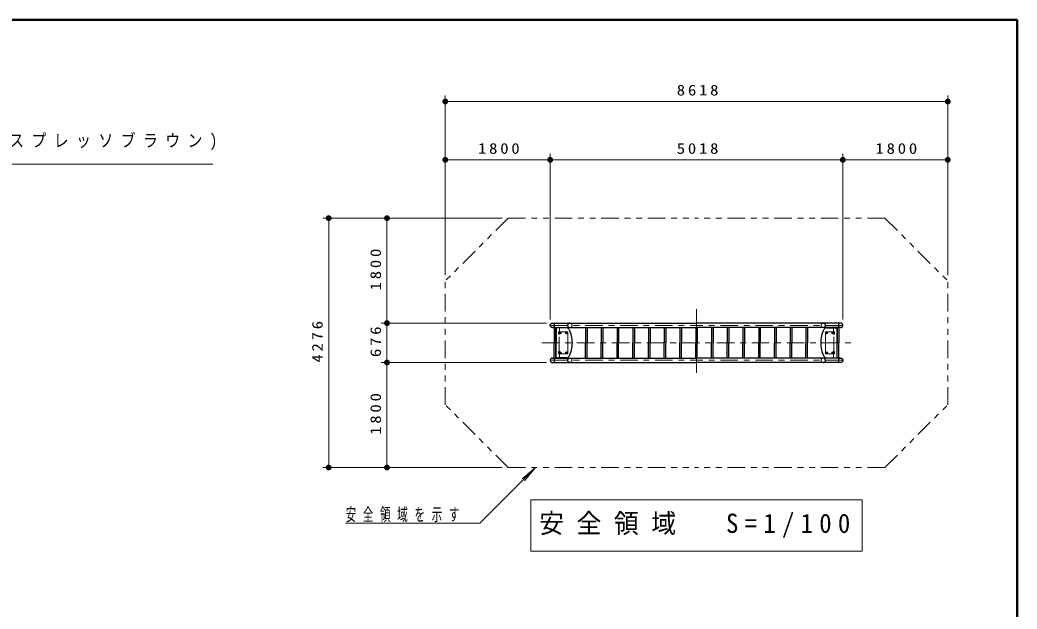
# Model space of a CAD drawing. Units: millimetres on the paper, with parts at other scales. Extents: x -365 to 0, y 0 to 257.
# Drawn here: x -171 to 0, y 156 to 257 of the extents above; entities that cross this region are included whole.
import ezdxf

# ---------------------------------------------------------------- set-up
doc = ezdxf.new("R2010")
doc.units = ezdxf.units.MM
for name, pattern in [('USER1', [4.5, 2.5, -2]), ('USER2', [6, 3, -1, 1, -1]), ('USER3', [8, 3, -1, 1, -1, 1, -1])]:
    doc.linetypes.add(name, pattern=pattern)
doc.layers.add('LY_3', color=7, linetype='Continuous', lineweight=25)
doc.layers.add('LY_4', color=7, linetype='Continuous', lineweight=13)
doc.styles.add('ＭＳ ゴシック', font='')
doc.styles.get('ＭＳ ゴシック').set_extended_font_data('MS Gothic')

# ---------------------------------------------------------------- blocks, each defined once
blk = doc.blocks.new('filled_dot')
at = {"color": 0, "linetype": 'Continuous', "lineweight": -2, "const_width": 1.25}
blk.add_lwpolyline([(-0.625, 0, 1), (0.625, 0, 1)], format="xyb", close=True, dxfattribs=at)

msp = doc.modelspace()

# ---------------------------------------------------------------- linework, layer by layer
at = {"layer": 'LY_3', "lineweight": 13}
for p, q in [((-98.075, 213.252), (-98.075, 244.018)), ((-98.075, 243.018), (-11.891, 243.018)), ((-11.891, 213.252), (-11.891, 244.018)), ((-98.075, 213.252), (-98.075, 234.018)), ((-98.075, 233.018), (-80.075, 233.018)), ((-80.075, 205.636), (-80.075, 234.018)), ((-80.075, 233.018), (-29.891, 233.018)), ((-29.891, 205.636), (-29.891, 234.018)), ((-29.891, 233.018), (-11.891, 233.018)), ((-11.891, 213.252), (-11.891, 234.018)), ((-194.198, 232.29), (-137.967, 232.29)), ((-88.309, 223.018), (-119.075, 223.018)), ((-118.075, 180.255), (-118.075, 223.018)), ((-88.309, 223.018), (-109.075, 223.018)), ((-108.075, 205.018), (-108.075, 223.018)), ((-80.687, 205.018), (-109.075, 205.018)), ((-80.687, 205.018), (-109.075, 205.018)), ((-108.075, 198.255), (-108.075, 205.018)), ((-80.687, 198.255), (-109.075, 198.255)), ((-108.075, 180.255), (-108.075, 198.255)), ((-88.309, 180.255), (-119.075, 180.255)), ((-88.309, 180.255), (-109.075, 180.255)), ((-92.125, 170.714), (-82.585, 180.255)), ((-82.585, 180.255), (-84.883, 178.326)), ((-82.585, 180.255), (-84.513, 177.956)), ((-83.383, 174.694), (-83.383, 165.894)), ((-26.583, 174.694), (-83.383, 174.694)), ((-26.583, 165.894), (-26.583, 174.694)), ((-115.171, 170.714), (-92.125, 170.714)), ((-83.383, 165.894), (-26.583, 165.894))]:
    msp.add_line(p, q, dxfattribs=at)
at = {"layer": 'LY_3', "linetype": 'USER3', "lineweight": 13}
for p, q in [((-87.309, 223.018), (-98.075, 212.252)), ((-87.309, 223.018), (-54.983, 223.018)), ((-22.657, 223.018), (-54.983, 223.018)), ((-22.657, 223.018), (-11.891, 212.252)), ((-98.075, 191.021), (-98.075, 212.252)), ((-11.891, 191.021), (-11.891, 212.252)), ((-87.309, 180.255), (-98.075, 191.021)), ((-22.657, 180.255), (-11.891, 191.021)), ((-87.309, 180.255), (-54.983, 180.255)), ((-22.657, 180.255), (-54.983, 180.255))]:
    msp.add_line(p, q, dxfattribs=at)
at = {"layer": 'LY_3', "linetype": 'USER2', "lineweight": 13}
for p, q in [((-54.983, 207.419), (-54.983, 201.636)), ((-80.075, 204.636), (-54.983, 204.636)), ((-29.891, 204.636), (-54.983, 204.636)), ((-81.493, 201.636), (-28.472, 201.636)), ((-54.983, 196.494), (-54.983, 201.636)), ((-80.075, 198.636), (-54.983, 198.636)), ((-29.891, 198.636), (-54.983, 198.636))]:
    msp.add_line(p, q, dxfattribs=at)
at = {"layer": 'LY_3'}
for p, q in [((-79.699, 205.018), (-54.983, 205.018)), ((-79.699, 204.255), (-54.983, 204.255)), ((-79.389, 204.255), (-79.389, 201.636)), ((-79.117, 204.255), (-79.117, 201.636)), ((-79.1, 199.018), (-79.1, 204.255)), ((-79.082, 204.111), (-79.082, 201.636)), ((-77.289, 204.211), (-78.982, 204.211)), ((-74.019, 204.255), (-74.019, 201.636)), ((-73.747, 204.255), (-73.747, 201.636)), ((-71.319, 204.255), (-71.319, 201.636)), ((-71.047, 204.255), (-71.047, 201.636)), ((-68.619, 204.255), (-68.619, 201.636)), ((-68.347, 204.255), (-68.347, 201.636)), ((-65.919, 204.255), (-65.919, 201.636)), ((-65.647, 204.255), (-65.647, 201.636)), ((-63.219, 204.255), (-63.219, 201.636)), ((-62.947, 204.255), (-62.947, 201.636)), ((-60.519, 204.255), (-60.519, 201.636)), ((-60.247, 204.255), (-60.247, 201.636)), ((-57.819, 204.255), (-57.819, 201.636)), ((-57.547, 204.255), (-57.547, 201.636)), ((-55.119, 204.255), (-55.119, 201.636)), ((-30.266, 205.018), (-54.983, 205.018)), ((-30.266, 204.255), (-54.983, 204.255)), ((-54.847, 204.255), (-54.847, 201.636)), ((-52.419, 204.255), (-52.419, 201.636)), ((-52.147, 204.255), (-52.147, 201.636)), ((-49.719, 204.255), (-49.719, 201.636)), ((-49.447, 204.255), (-49.447, 201.636)), ((-47.019, 204.255), (-47.019, 201.636)), ((-46.747, 204.255), (-46.747, 201.636)), ((-44.319, 204.255), (-44.319, 201.636)), ((-44.047, 204.255), (-44.047, 201.636)), ((-41.619, 204.255), (-41.619, 201.636)), ((-41.347, 204.255), (-41.347, 201.636)), ((-38.919, 204.255), (-38.919, 201.636)), ((-38.647, 204.255), (-38.647, 201.636)), ((-36.219, 204.255), (-36.219, 201.636)), ((-35.947, 204.255), (-35.947, 201.636)), ((-32.677, 204.211), (-30.984, 204.211)), ((-30.884, 204.111), (-30.884, 201.636)), ((-30.865, 199.018), (-30.865, 204.255)), ((-30.848, 204.255), (-30.848, 201.636)), ((-30.576, 204.255), (-30.576, 201.636)), ((-78.399, 203.366), (-78.416, 203.336)), ((-78.399, 203.306), (-78.416, 203.336)), ((-78.399, 203.366), (-78.364, 203.366)), ((-78.399, 203.306), (-78.364, 203.306)), ((-78.347, 203.336), (-78.364, 203.366)), ((-78.347, 203.336), (-78.364, 203.306)), ((-77.299, 203.366), (-77.316, 203.336)), ((-77.299, 203.306), (-77.316, 203.336)), ((-77.299, 203.366), (-77.264, 203.366)), ((-77.299, 203.306), (-77.264, 203.306)), ((-77.247, 203.336), (-77.264, 203.366)), ((-77.247, 203.336), (-77.264, 203.306)), ((-32.718, 203.336), (-32.701, 203.366)), ((-32.718, 203.336), (-32.701, 203.306)), ((-32.666, 203.366), (-32.701, 203.366)), ((-32.666, 203.306), (-32.701, 203.306)), ((-32.666, 203.366), (-32.649, 203.336)), ((-32.666, 203.306), (-32.649, 203.336)), ((-31.618, 203.336), (-31.601, 203.366)), ((-31.618, 203.336), (-31.601, 203.306)), ((-31.566, 203.366), (-31.601, 203.366)), ((-31.566, 203.306), (-31.601, 203.306)), ((-31.566, 203.366), (-31.549, 203.336)), ((-31.566, 203.306), (-31.549, 203.336)), ((-79.389, 199.018), (-79.389, 201.636)), ((-79.117, 199.018), (-79.117, 201.636)), ((-79.082, 199.161), (-79.082, 201.636)), ((-74.019, 199.018), (-74.019, 201.636)), ((-73.747, 199.018), (-73.747, 201.636)), ((-71.319, 199.018), (-71.319, 201.636)), ((-71.047, 199.018), (-71.047, 201.636)), ((-68.619, 199.018), (-68.619, 201.636)), ((-68.347, 199.018), (-68.347, 201.636)), ((-65.919, 199.018), (-65.919, 201.636)), ((-65.647, 199.018), (-65.647, 201.636)), ((-63.219, 199.018), (-63.219, 201.636)), ((-62.947, 199.018), (-62.947, 201.636)), ((-60.519, 199.018), (-60.519, 201.636)), ((-60.247, 199.018), (-60.247, 201.636)), ((-57.819, 199.018), (-57.819, 201.636)), ((-57.547, 199.018), (-57.547, 201.636)), ((-55.119, 199.018), (-55.119, 201.636)), ((-54.847, 199.018), (-54.847, 201.636)), ((-52.419, 199.018), (-52.419, 201.636)), ((-52.147, 199.018), (-52.147, 201.636)), ((-49.719, 199.018), (-49.719, 201.636)), ((-49.447, 199.018), (-49.447, 201.636)), ((-47.019, 199.018), (-47.019, 201.636)), ((-46.747, 199.018), (-46.747, 201.636)), ((-44.319, 199.018), (-44.319, 201.636)), ((-44.047, 199.018), (-44.047, 201.636)), ((-41.619, 199.018), (-41.619, 201.636)), ((-41.347, 199.018), (-41.347, 201.636)), ((-38.919, 199.018), (-38.919, 201.636)), ((-38.647, 199.018), (-38.647, 201.636)), ((-36.219, 199.018), (-36.219, 201.636)), ((-35.947, 199.018), (-35.947, 201.636)), ((-30.884, 199.161), (-30.884, 201.636)), ((-30.848, 199.018), (-30.848, 201.636)), ((-30.576, 199.018), (-30.576, 201.636)), ((-79.699, 199.018), (-54.983, 199.018)), ((-77.289, 199.061), (-78.982, 199.061)), ((-78.399, 199.966), (-78.416, 199.936)), ((-78.399, 199.906), (-78.416, 199.936)), ((-78.399, 199.966), (-78.364, 199.966)), ((-78.399, 199.906), (-78.364, 199.906)), ((-78.347, 199.936), (-78.364, 199.966)), ((-78.347, 199.936), (-78.364, 199.906)), ((-77.299, 199.966), (-77.316, 199.936)), ((-77.299, 199.906), (-77.316, 199.936)), ((-77.299, 199.966), (-77.264, 199.966)), ((-77.299, 199.906), (-77.264, 199.906)), ((-77.247, 199.936), (-77.264, 199.966)), ((-77.247, 199.936), (-77.264, 199.906)), ((-30.266, 199.018), (-54.983, 199.018)), ((-32.718, 199.936), (-32.701, 199.966)), ((-32.718, 199.936), (-32.701, 199.906)), ((-32.666, 199.966), (-32.701, 199.966)), ((-32.666, 199.906), (-32.701, 199.906)), ((-32.677, 199.061), (-30.984, 199.061)), ((-32.666, 199.966), (-32.649, 199.936)), ((-32.666, 199.906), (-32.649, 199.936)), ((-31.618, 199.936), (-31.601, 199.966)), ((-31.618, 199.936), (-31.601, 199.906)), ((-31.566, 199.966), (-31.601, 199.966)), ((-31.566, 199.906), (-31.601, 199.906)), ((-31.566, 199.966), (-31.549, 199.936)), ((-31.566, 199.906), (-31.549, 199.936)), ((-79.699, 198.255), (-54.983, 198.255)), ((-30.266, 198.255), (-54.983, 198.255))]:
    msp.add_line(p, q, dxfattribs=at)
at = {"layer": 'LY_3', "linetype": 'USER1', "lineweight": 13}
for p, q in [((-78.669, 203.536), (-77.082, 203.536)), ((-78.669, 203.186), (-78.669, 203.536)), ((-78.495, 203.536), (-78.495, 204.255)), ((-77.082, 201.636), (-77.082, 203.536)), ((-32.884, 201.636), (-32.884, 203.536)), ((-31.296, 203.536), (-32.884, 203.536)), ((-31.47, 203.536), (-31.47, 204.255)), ((-31.296, 203.186), (-31.296, 203.536)), ((-78.669, 203.504), (-77.082, 203.504)), ((-78.619, 203.136), (-78.569, 203.136)), ((-78.519, 200.186), (-78.519, 203.086)), ((-31.296, 203.504), (-32.884, 203.504)), ((-31.446, 200.186), (-31.446, 203.086)), ((-31.346, 203.136), (-31.396, 203.136)), ((-78.619, 200.136), (-78.569, 200.136)), ((-77.082, 201.636), (-77.082, 199.736)), ((-32.884, 201.636), (-32.884, 199.736)), ((-31.346, 200.136), (-31.396, 200.136)), ((-78.669, 200.086), (-78.669, 199.736)), ((-78.669, 199.768), (-77.082, 199.768)), ((-78.669, 199.736), (-77.082, 199.736)), ((-78.495, 199.018), (-78.495, 199.736)), ((-31.296, 199.768), (-32.884, 199.768)), ((-31.296, 199.736), (-32.884, 199.736)), ((-31.47, 199.018), (-31.47, 199.736)), ((-31.296, 200.086), (-31.296, 199.736))]:
    msp.add_line(p, q, dxfattribs=at)
at = {"layer": 'LY_3'}
for points in [[(-79.699, 204.255), (-79.748, 204.258), (-79.796, 204.268), (-79.843, 204.284), (-79.887, 204.306), (-79.928, 204.333), (-79.965, 204.366), (-79.997, 204.404), (-80.025, 204.445), (-80.046, 204.49), (-80.062, 204.537), (-80.072, 204.586), (-80.075, 204.636), (-80.072, 204.686), (-80.062, 204.735), (-80.046, 204.782), (-80.025, 204.827), (-79.997, 204.868), (-79.965, 204.906), (-79.928, 204.939), (-79.887, 204.966), (-79.843, 204.989), (-79.796, 205.005), (-79.748, 205.014), (-79.699, 205.018)], [(-76.713, 205.018), (-76.762, 205.014), (-76.81, 205.005), (-76.857, 204.989), (-76.901, 204.966), (-76.942, 204.939), (-76.978, 204.906), (-77.011, 204.868), (-77.038, 204.827), (-77.06, 204.782), (-77.076, 204.735), (-77.085, 204.686), (-77.089, 204.636), (-77.085, 204.586), (-77.076, 204.537), (-77.06, 204.49), (-77.038, 204.445), (-77.011, 204.404), (-76.978, 204.366), (-76.942, 204.333), (-76.901, 204.306), (-76.857, 204.284), (-76.81, 204.268), (-76.762, 204.258), (-76.713, 204.255)], [(-33.253, 205.018), (-33.204, 205.014), (-33.155, 205.005), (-33.109, 204.989), (-33.065, 204.966), (-33.024, 204.939), (-32.987, 204.906), (-32.955, 204.868), (-32.927, 204.827), (-32.906, 204.782), (-32.89, 204.735), (-32.88, 204.686), (-32.877, 204.636), (-32.88, 204.586), (-32.89, 204.537), (-32.906, 204.49), (-32.927, 204.445), (-32.955, 204.404), (-32.987, 204.366), (-33.024, 204.333), (-33.065, 204.306), (-33.109, 204.284), (-33.155, 204.268), (-33.204, 204.258), (-33.253, 204.255)], [(-30.266, 204.255), (-30.217, 204.258), (-30.169, 204.268), (-30.123, 204.284), (-30.078, 204.306), (-30.038, 204.333), (-30.001, 204.366), (-29.968, 204.404), (-29.941, 204.445), (-29.919, 204.49), (-29.903, 204.537), (-29.894, 204.586), (-29.891, 204.636), (-29.894, 204.686), (-29.903, 204.735), (-29.919, 204.782), (-29.941, 204.827), (-29.968, 204.868), (-30.001, 204.906), (-30.038, 204.939), (-30.078, 204.966), (-30.123, 204.989), (-30.169, 205.005), (-30.217, 205.014), (-30.266, 205.018)], [(-79.699, 199.018), (-79.748, 199.014), (-79.796, 199.005), (-79.843, 198.989), (-79.887, 198.966), (-79.928, 198.939), (-79.965, 198.906), (-79.997, 198.868), (-80.025, 198.827), (-80.046, 198.782), (-80.062, 198.735), (-80.072, 198.686), (-80.075, 198.636), (-80.072, 198.586), (-80.062, 198.537), (-80.046, 198.49), (-80.025, 198.445), (-79.997, 198.404), (-79.965, 198.366), (-79.928, 198.333), (-79.887, 198.306), (-79.843, 198.284), (-79.796, 198.268), (-79.748, 198.258), (-79.699, 198.255)], [(-76.713, 198.255), (-76.762, 198.258), (-76.81, 198.268), (-76.857, 198.284), (-76.901, 198.306), (-76.942, 198.333), (-76.978, 198.366), (-77.011, 198.404), (-77.038, 198.445), (-77.06, 198.49), (-77.076, 198.537), (-77.085, 198.586), (-77.089, 198.636), (-77.085, 198.686), (-77.076, 198.735), (-77.06, 198.782), (-77.038, 198.827), (-77.011, 198.868), (-76.978, 198.906), (-76.942, 198.939), (-76.901, 198.966), (-76.857, 198.989), (-76.81, 199.005), (-76.762, 199.014), (-76.713, 199.018)], [(-33.253, 198.255), (-33.204, 198.258), (-33.155, 198.268), (-33.109, 198.284), (-33.065, 198.306), (-33.024, 198.333), (-32.987, 198.366), (-32.955, 198.404), (-32.927, 198.445), (-32.906, 198.49), (-32.89, 198.537), (-32.88, 198.586), (-32.877, 198.636), (-32.88, 198.686), (-32.89, 198.735), (-32.906, 198.782), (-32.927, 198.827), (-32.955, 198.868), (-32.987, 198.906), (-33.024, 198.939), (-33.065, 198.966), (-33.109, 198.989), (-33.155, 199.005), (-33.204, 199.014), (-33.253, 199.018)], [(-30.266, 199.018), (-30.217, 199.014), (-30.169, 199.005), (-30.123, 198.989), (-30.078, 198.966), (-30.038, 198.939), (-30.001, 198.906), (-29.968, 198.868), (-29.941, 198.827), (-29.919, 198.782), (-29.903, 198.735), (-29.894, 198.686), (-29.891, 198.636), (-29.894, 198.586), (-29.903, 198.537), (-29.919, 198.49), (-29.941, 198.445), (-29.968, 198.404), (-30.001, 198.366), (-30.038, 198.333), (-30.078, 198.306), (-30.123, 198.284), (-30.169, 198.268), (-30.217, 198.258), (-30.266, 198.255)]]:
    msp.add_lwpolyline(points, dxfattribs=at)
at = {"layer": 'LY_3', "linetype": 'USER1', "lineweight": 13}
for points in [[(-79.699, 205.018), (-79.65, 205.014), (-79.602, 205.005), (-79.555, 204.989), (-79.511, 204.966), (-79.47, 204.939), (-79.433, 204.906), (-79.401, 204.868), (-79.374, 204.827), (-79.352, 204.782), (-79.336, 204.735), (-79.327, 204.686), (-79.323, 204.636), (-79.327, 204.586), (-79.336, 204.537), (-79.352, 204.49), (-79.374, 204.445), (-79.401, 204.404), (-79.433, 204.366), (-79.47, 204.333), (-79.511, 204.306), (-79.555, 204.284), (-79.602, 204.268), (-79.65, 204.258), (-79.699, 204.255)], [(-76.713, 205.018), (-76.664, 205.014), (-76.616, 205.005), (-76.569, 204.989), (-76.525, 204.966), (-76.484, 204.939), (-76.447, 204.906), (-76.415, 204.868), (-76.387, 204.827), (-76.366, 204.782), (-76.35, 204.735), (-76.34, 204.686), (-76.337, 204.636), (-76.34, 204.586), (-76.35, 204.537), (-76.366, 204.49), (-76.387, 204.445), (-76.415, 204.404), (-76.447, 204.366), (-76.484, 204.333), (-76.525, 204.306), (-76.569, 204.284), (-76.616, 204.268), (-76.664, 204.258), (-76.713, 204.255)], [(-33.253, 205.018), (-33.302, 205.014), (-33.35, 205.005), (-33.396, 204.989), (-33.44, 204.966), (-33.481, 204.939), (-33.518, 204.906), (-33.551, 204.868), (-33.578, 204.827), (-33.6, 204.782), (-33.616, 204.735), (-33.625, 204.686), (-33.628, 204.636), (-33.625, 204.586), (-33.616, 204.537), (-33.6, 204.49), (-33.578, 204.445), (-33.551, 204.404), (-33.518, 204.366), (-33.481, 204.333), (-33.44, 204.306), (-33.396, 204.284), (-33.35, 204.268), (-33.302, 204.258), (-33.253, 204.255)], [(-30.266, 205.018), (-30.315, 205.014), (-30.364, 205.005), (-30.41, 204.989), (-30.454, 204.966), (-30.495, 204.939), (-30.532, 204.906), (-30.564, 204.868), (-30.592, 204.827), (-30.613, 204.782), (-30.629, 204.735), (-30.639, 204.686), (-30.642, 204.636), (-30.639, 204.586), (-30.629, 204.537), (-30.613, 204.49), (-30.592, 204.445), (-30.564, 204.404), (-30.532, 204.366), (-30.495, 204.333), (-30.454, 204.306), (-30.41, 204.284), (-30.364, 204.268), (-30.315, 204.258), (-30.266, 204.255)], [(-79.699, 198.255), (-79.65, 198.258), (-79.602, 198.268), (-79.555, 198.284), (-79.511, 198.306), (-79.47, 198.333), (-79.433, 198.366), (-79.401, 198.404), (-79.374, 198.445), (-79.352, 198.49), (-79.336, 198.537), (-79.327, 198.586), (-79.323, 198.636), (-79.327, 198.686), (-79.336, 198.735), (-79.352, 198.782), (-79.374, 198.827), (-79.401, 198.868), (-79.433, 198.906), (-79.47, 198.939), (-79.511, 198.966), (-79.555, 198.989), (-79.602, 199.005), (-79.65, 199.014), (-79.699, 199.018)], [(-76.713, 198.255), (-76.664, 198.258), (-76.616, 198.268), (-76.569, 198.284), (-76.525, 198.306), (-76.484, 198.333), (-76.447, 198.366), (-76.415, 198.404), (-76.387, 198.445), (-76.366, 198.49), (-76.35, 198.537), (-76.34, 198.586), (-76.337, 198.636), (-76.34, 198.686), (-76.35, 198.735), (-76.366, 198.782), (-76.387, 198.827), (-76.415, 198.868), (-76.447, 198.906), (-76.484, 198.939), (-76.525, 198.966), (-76.569, 198.989), (-76.616, 199.005), (-76.664, 199.014), (-76.713, 199.018)], [(-33.253, 198.255), (-33.302, 198.258), (-33.35, 198.268), (-33.396, 198.284), (-33.44, 198.306), (-33.481, 198.333), (-33.518, 198.366), (-33.551, 198.404), (-33.578, 198.445), (-33.6, 198.49), (-33.616, 198.537), (-33.625, 198.586), (-33.628, 198.636), (-33.625, 198.686), (-33.616, 198.735), (-33.6, 198.782), (-33.578, 198.827), (-33.551, 198.868), (-33.518, 198.906), (-33.481, 198.939), (-33.44, 198.966), (-33.396, 198.989), (-33.35, 199.005), (-33.302, 199.014), (-33.253, 199.018)], [(-30.266, 198.255), (-30.315, 198.258), (-30.364, 198.268), (-30.41, 198.284), (-30.454, 198.306), (-30.495, 198.333), (-30.532, 198.366), (-30.564, 198.404), (-30.592, 198.445), (-30.613, 198.49), (-30.629, 198.537), (-30.639, 198.586), (-30.642, 198.636), (-30.639, 198.686), (-30.629, 198.735), (-30.613, 198.782), (-30.592, 198.827), (-30.564, 198.868), (-30.532, 198.906), (-30.495, 198.939), (-30.454, 198.966), (-30.41, 198.989), (-30.364, 199.005), (-30.315, 199.014), (-30.266, 199.018)]]:
    msp.add_lwpolyline(points, dxfattribs=at)
at = {"layer": 'LY_3'}
for centre, radius in [((-78.382, 203.336), 0.15), ((-78.382, 203.336), 0.125), ((-78.382, 203.336), 0.09), ((-78.382, 203.336), 0.0346), ((-77.282, 203.336), 0.15), ((-77.282, 203.336), 0.125), ((-77.282, 203.336), 0.09), ((-77.282, 203.336), 0.0346), ((-32.684, 203.336), 0.15), ((-32.684, 203.336), 0.125), ((-32.684, 203.336), 0.09), ((-32.684, 203.336), 0.0346), ((-31.584, 203.336), 0.15), ((-31.584, 203.336), 0.125), ((-31.584, 203.336), 0.09), ((-31.584, 203.336), 0.0346), ((-78.382, 199.936), 0.15), ((-78.382, 199.936), 0.125), ((-78.382, 199.936), 0.09), ((-78.382, 199.936), 0.0346), ((-77.282, 199.936), 0.15), ((-77.282, 199.936), 0.125), ((-77.282, 199.936), 0.09), ((-77.282, 199.936), 0.0346), ((-32.684, 199.936), 0.15), ((-32.684, 199.936), 0.125), ((-32.684, 199.936), 0.09), ((-32.684, 199.936), 0.0346), ((-31.584, 199.936), 0.15), ((-31.584, 199.936), 0.125), ((-31.584, 199.936), 0.09), ((-31.584, 199.936), 0.0346)]:
    msp.add_circle(centre, radius, dxfattribs=at)
for centre, radius, start, end in [((-78.982, 204.111), 0.1, 90, 180), ((-77.289, 203.711), 0.5, 27.45883, 90), ((-81.282, 201.636), 5, 0, 27.45883), ((-28.684, 201.636), 5, 152.54117, 180), ((-32.677, 203.711), 0.5, 90, 152.54117), ((-30.984, 204.111), 0.1, 0, 90), ((-81.282, 201.636), 5, 332.54117, 0), ((-28.684, 201.636), 5, 180, 207.45883), ((-78.982, 199.161), 0.1, 180, 270), ((-77.289, 199.561), 0.5, 270, 332.54117), ((-32.677, 199.561), 0.5, 207.45883, 270), ((-30.984, 199.161), 0.1, 270, 0)]:
    msp.add_arc(centre, radius, start, end, dxfattribs=at)
at = {"layer": 'LY_3', "linetype": 'USER1', "lineweight": 13}
for centre, start, end in [((-78.619, 203.186), 180, 270), ((-78.569, 203.086), 0, 90), ((-31.396, 203.086), 90, 180), ((-31.346, 203.186), 270, 0), ((-78.619, 200.086), 90, 180), ((-78.569, 200.186), 270, 0), ((-31.396, 200.186), 180, 270), ((-31.346, 200.086), 0, 90)]:
    msp.add_arc(centre, 0.05, start, end, dxfattribs=at)
at = {"layer": 'LY_4', "lineweight": 50}
for p, q in [((0, 257), (-365, 257)), ((0, 0), (0, 257))]:
    msp.add_line(p, q, dxfattribs=at)

# ---------------------------------------------------------------- block references
at = {"layer": 'LY_3', "lineweight": 13, "xscale": 0.4, "yscale": 0.4}
for p in [(-98.075, 243.018), (-98.075, 233.018), (-80.075, 233.018), (-29.891, 233.018)]:
    msp.add_blockref('filled_dot', p, dxfattribs=at)
for p, rotation in [((-11.891, 243.018), 180), ((-80.075, 233.018), 180), ((-29.891, 233.018), 180), ((-11.891, 233.018), 180), ((-118.075, 223.018), 270), ((-108.075, 223.018), 270), ((-108.075, 205.018), 270), ((-108.075, 205.018), 90), ((-108.075, 198.255), 270), ((-108.075, 198.255), 90), ((-118.075, 180.255), 90), ((-108.075, 180.255), 90)]:
    msp.add_blockref('filled_dot', p, dxfattribs=dict(at, rotation=rotation))

# ---------------------------------------------------------------- texts
at = {"layer": 'LY_3', "style": 'ＭＳ ゴシック'}
for s, insert, char_height, attachment_point in [('\\T1.33;\\W1.15;8618', (-54.555, 244.018), 1.833, 8), ('\\T1.5;\\W0.85;PE板25t(エスプレッソブラウン)', (-191.967, 237.44), 2.199, 1), ('\\T1.33;\\W1.15;1800', (-88.654, 234.018), 1.833, 8), ('\\T1.33;\\W1.15;5018', (-54.559, 234.018), 1.833, 8), ('\\T1.33;\\W1.15;1800', (-20.47, 234.018), 1.833, 8), ('\\T1.64;\\W0.6;安全領域を示す', (-115.171, 170.864), 2.199, 7), ('\\T1.5;\\W0.95;安全領域\u3000S=1/100', (-81.983, 170.294), 3.299, 4)]:
    msp.add_mtext(s, dxfattribs=dict(at, insert=insert, char_height=char_height, attachment_point=attachment_point))
at = {"layer": 'LY_3', "char_height": 1.833, "attachment_point": 8, "rotation": 90, "style": 'ＭＳ ゴシック'}
for s, insert in [('\\T1.33;\\W1.15;1800', (-109.075, 214.439)), ('\\T1.33;\\W1.15;4276', (-119.075, 202.053)), ('\\T1.33;\\W1.15;676', (-109.075, 202.053)), ('\\T1.33;\\W1.15;1800', (-109.075, 189.676))]:
    msp.add_mtext(s, dxfattribs=dict(at, insert=insert))

doc.saveas('drawing.dxf')
